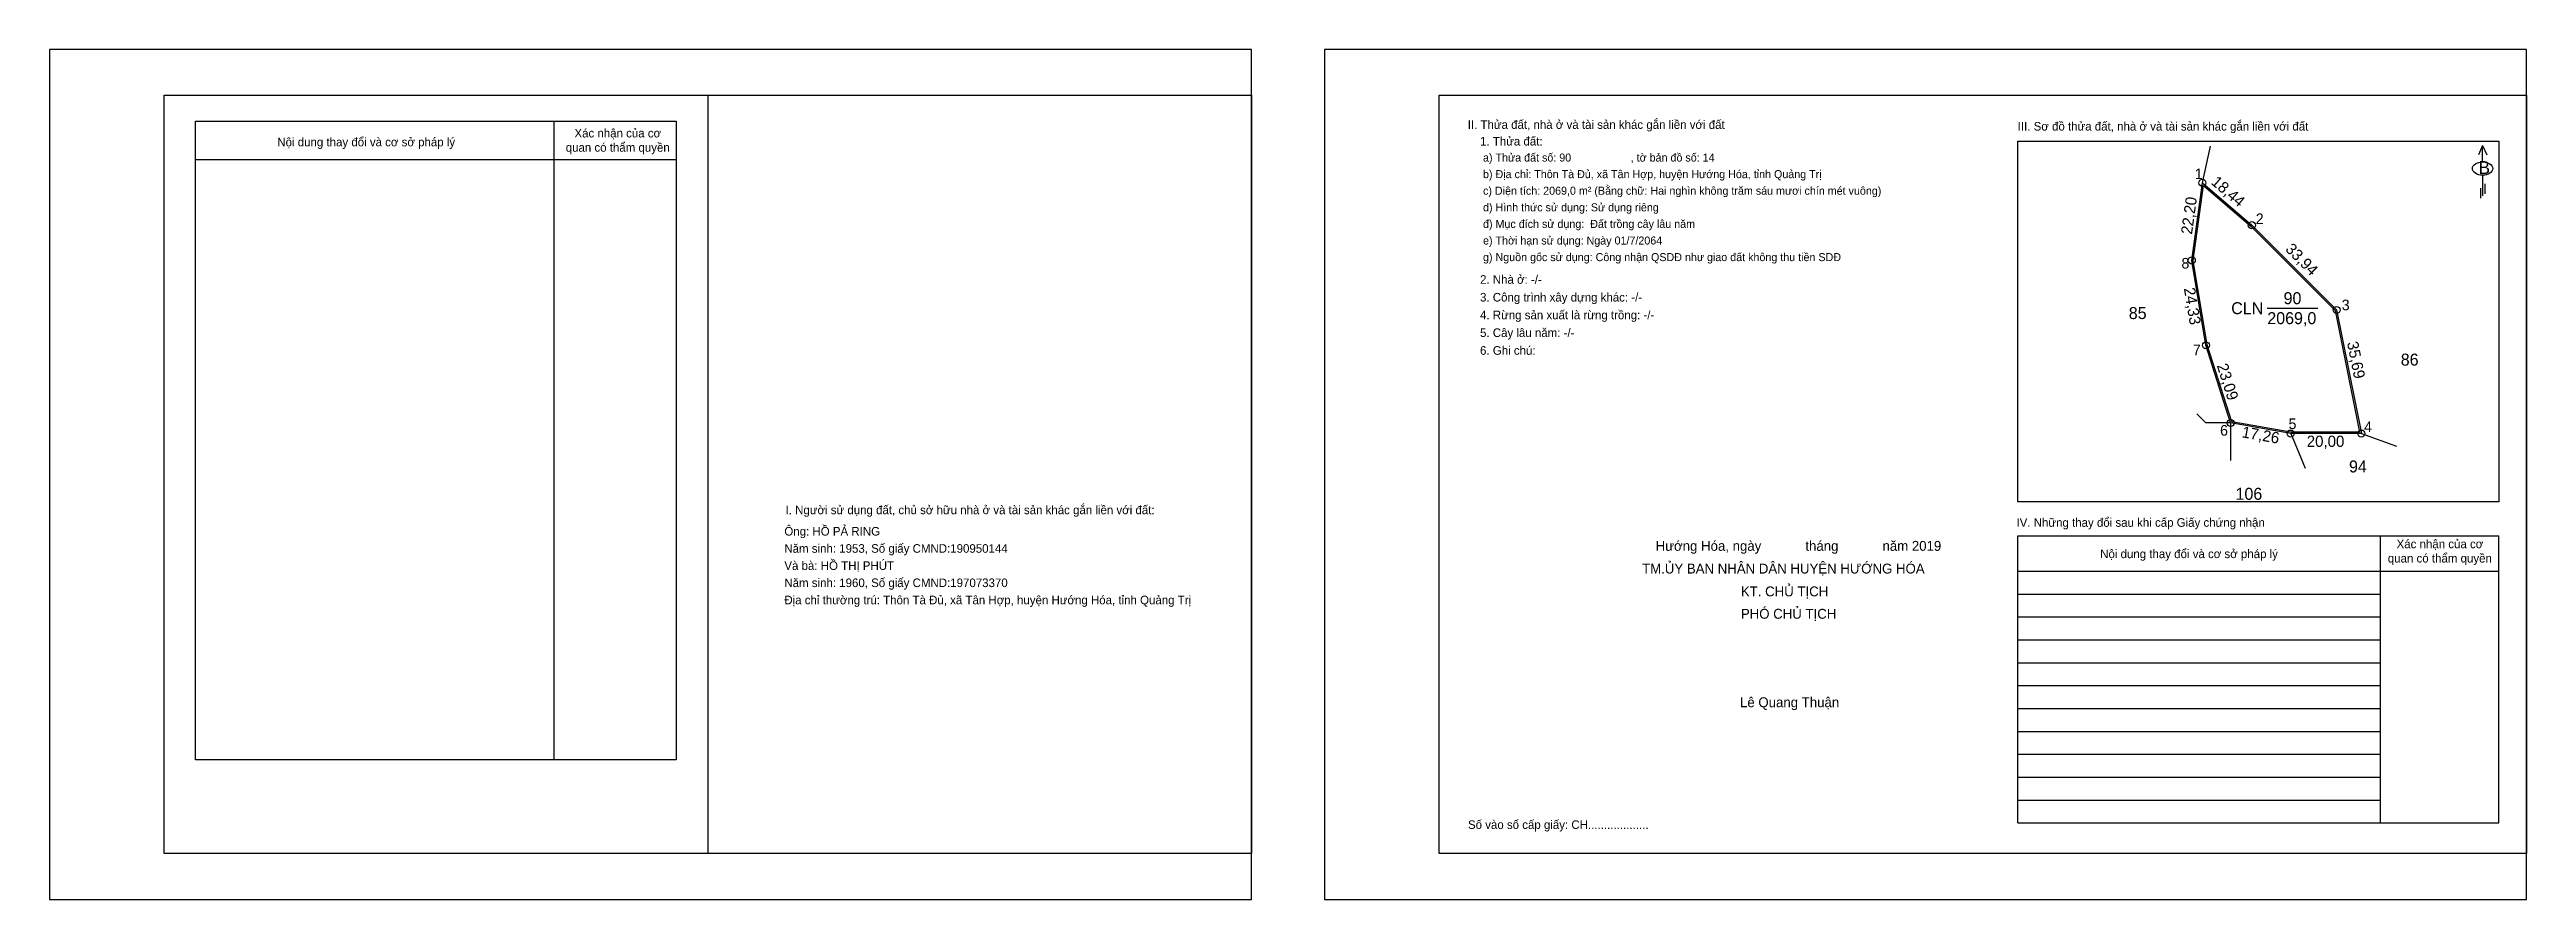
# Model space of a CAD drawing. Extents: x 553350 to 554052, y 1840215 to 1840456.
import ezdxf

# ---------------------------------------------------------------- set-up
doc = ezdxf.new("R2010")
doc.units = 0
for name, color, linetype in [('CanhThua', 7, 'Continuous'), ('ChieuDaiCanhThua', 7, 'Continuous'), ('Khung', 7, 'Continuous'), ('KhungInTrang1', 7, 'Continuous'), ('KhungInTrang2', 7, 'Continuous'), ('Level 2', 7, 'Continuous'), ('MocDinhThua', 7, 'Continuous'), ('NhanDiaChinhThua', 7, 'Continuous'), ('NhanTuCan', 7, 'Continuous'), ('ON', 7, 'Continuous'), ('RauThua', 7, 'Continuous'), ('SoHieuDinhThua', 7, 'Continuous'), ('Template', 7, 'Continuous'), ('ThongTin', 7, 'Continuous')]:
    doc.layers.add(name, color=color, linetype=linetype)

msp = doc.modelspace()

# ---------------------------------------------------------------- linework, layer by layer
at = {"layer": 'CanhThua'}
for p, q in [((553957, 1840396), (553960, 1840418)), ((553960, 1840418), (553974, 1840406)), ((553974, 1840406), (553998, 1840382)), ((553961, 1840372), (553957, 1840396)), ((553998, 1840382), (554005, 1840347)), ((553968, 1840350), (553961, 1840372)), ((553985, 1840347), (553968, 1840350)), ((554005, 1840347), (553985, 1840347))]:
    msp.add_line(p, q, dxfattribs=at)
at = {"layer": 'Khung'}
for p, q in [((553743.89, 1840442.76), (554051.75, 1840442.76)), ((553743.89, 1840228.07), (553743.89, 1840442.76)), ((553907.78, 1840327.65), (553907.78, 1840429.82)), ((553907.78, 1840429.82), (554043.89, 1840429.82)), ((554043.89, 1840429.82), (554043.89, 1840327.65)), ((554043.89, 1840327.65), (553907.78, 1840327.65))]:
    msp.add_line(p, q, dxfattribs=at)
msp.add_lwpolyline([(553690.75, 1840228.08), (553382.9, 1840228.08), (553382.9, 1840442.77), (553690.75, 1840442.77)], close=True, dxfattribs=at)
for points in [[(553536.83, 1840442.77), (553536.83, 1840228.08)], [(554051.75, 1840442.76), (554051.75, 1840228.07), (553743.89, 1840228.07)]]:
    msp.add_lwpolyline(points, dxfattribs=at)
at = {"layer": 'KhungInTrang1'}
msp.add_lwpolyline([(553350.49, 1840455.72), (553350.49, 1840215.11), (553690.75, 1840215.11), (553690.75, 1840455.72)], close=True, dxfattribs=at)
at = {"layer": 'KhungInTrang2'}
msp.add_lwpolyline([(553711.49, 1840455.72), (553711.49, 1840215.11), (554051.75, 1840215.11), (554051.75, 1840455.72)], close=True, dxfattribs=at)
at = {"layer": 'Level 2'}
msp.add_lwpolyline([(554004.51, 1840347.4), (553985.04, 1840347.4), (553968.31, 1840350.35), (553961.39, 1840372.09), (553957.4, 1840396.01), (553960.3, 1840417.22), (553973.73, 1840405.71), (553997.63, 1840381.8)], close=True, dxfattribs=at)
at = {"layer": 'MocDinhThua'}
for centre in [(553960, 1840418), (553974, 1840406), (553957, 1840396), (553998, 1840382), (553961, 1840372), (553968, 1840350), (553985, 1840347), (554005, 1840347)]:
    msp.add_circle(centre, 1, dxfattribs=at)
at = {"layer": 'NhanDiaChinhThua'}
msp.add_line((553978.38, 1840382.5), (553992.64, 1840382.5), dxfattribs=at)
at = {"layer": 'ON'}
for p, q in [((553391.81, 1840435.46), (553527.91, 1840435.46)), ((553391.81, 1840254.63), (553391.81, 1840435.46)), ((553527.91, 1840435.46), (553527.91, 1840254.63)), ((553391.81, 1840424.62), (553527.91, 1840424.62)), ((553907.78, 1840318.06), (554043.89, 1840318.06)), ((554010.3, 1840318.06), (554010.3, 1840236.79)), ((553907.78, 1840308.05), (554043.89, 1840308.05)), ((553907.78, 1840301.57), (554010.3, 1840301.57)), ((553907.78, 1840295.09), (554010.3, 1840295.09)), ((553907.78, 1840288.61), (554010.3, 1840288.61)), ((553907.78, 1840282.13), (554010.3, 1840282.13)), ((553907.78, 1840275.65), (554010.3, 1840275.65)), ((553907.78, 1840269.16), (554010.3, 1840269.16)), ((553907.78, 1840262.68), (554010.3, 1840262.68)), ((553907.78, 1840256.2), (554010.3, 1840256.2)), ((553907.78, 1840249.72), (554010.3, 1840249.72)), ((553907.78, 1840243.24), (554010.3, 1840243.24))]:
    msp.add_line(p, q, dxfattribs=at)
for points in [[(553493.3, 1840435.46), (553493.3, 1840254.63)], [(553907.78, 1840236.79), (553907.78, 1840318.06)], [(554043.89, 1840236.79), (554043.89, 1840318.06)], [(553527.91, 1840254.63), (553391.81, 1840254.63)]]:
    msp.add_lwpolyline(points, dxfattribs=at)
at = {"layer": 'RauThua'}
for p, q in [((553960, 1840418), (553962.26, 1840428.36)), ((553961, 1840350), (553958.45, 1840352.55)), ((553968, 1840350), (553961, 1840350)), ((553968, 1840350), (553968, 1840339.4)), ((553985, 1840347), (553989.08, 1840337.22)), ((554005, 1840347), (554015, 1840343.47))]:
    msp.add_line(p, q, dxfattribs=at)
at = {"layer": 'Template'}
for p, q in [((554039.32, 1840428.51), (554038.14, 1840425.93)), ((554039.32, 1840423.93), (554039.32, 1840428.51)), ((554039.32, 1840428.51), (554040.5, 1840425.93)), ((554038.73, 1840416.51), (554038.73, 1840413.69)), ((554039.34, 1840420.13), (554039.34, 1840414.35)), ((554040, 1840417.71), (554040, 1840414.89)), ((553907.78, 1840236.79), (554043.89, 1840236.79))]:
    msp.add_line(p, q, dxfattribs=at)
msp.add_ellipse((554039.34, 1840422.02), major_axis=(2.88, 0), ratio=0.655849, dxfattribs=at)

# ---------------------------------------------------------------- texts
at = {"layer": 'ChieuDaiCanhThua'}
for s, rotation, p in [('18,44', 319.39871, (553962.24, 1840417.84)), ('22,20', 82.23483, (553957.05, 1840403.24)), ('33,94', 315, (553983.27, 1840398.98)), ('24,33', 279.46232, (553954.74, 1840388.09)), ('35,69', 281.30993, (554000.93, 1840372.74)), ('23,09', 287.65012, (553964.05, 1840366.26)), ('17,26', 349.99202, (553971, 1840345.97))]:
    msp.add_text(s, height=3.18, rotation=rotation, dxfattribs=at).set_placement(p)
msp.add_text('20,00', height=3.18, dxfattribs=at).set_placement((553989.55, 1840343.23))
at = {"layer": 'NhanDiaChinhThua'}
for s, p in [('CLN', (553968.16, 1840380.8)), ('2069,0', (553978.38, 1840377.98)), ('90', (553982.99, 1840383.63))]:
    msp.add_text(s, height=3.392, dxfattribs=at).set_placement(p)
at = {"layer": 'NhanTuCan'}
for s, p in [('85', (553939.16, 1840379.42)), ('86', (554016.16, 1840366.24)), ('94', (554001.51, 1840336)), ('106', (553969.38, 1840328.25))]:
    msp.add_text(s, height=3.392, dxfattribs=at).set_placement(p)
at = {"layer": 'ON'}
for s, height, p in [('Nội dung thay đổi và cơ sở pháp lý', 2.4305, (553414.98, 1840428.32)), ('Xác nhận của cơ ', 2.4305, (553499.1, 1840430.84)), ('quan có thẩm quyền', 2.4305, (553496.63, 1840426.79)), ('I. Người sử dụng đất, chủ sở hữu nhà ở và tài sản khác gắn liền với đất:', 2.4305, (553558.87, 1840324.17)), ('IV. Những thay đổi sau khi cấp Giấy chứng nhận', 2.4305, (553907.37, 1840320.61)), ('Nội dung thay đổi và cơ sở pháp lý', 2.4305, (553931.06, 1840311.74)), ('quan có thẩm quyền', 2.4305, (554012.5, 1840310.49)), ('Xác nhận của cơ ', 2.4305, (554014.98, 1840314.54)), ('Lê Quang Thuận', 2.798, (553829.09, 1840269.54))]:
    msp.add_text(s, height=height, dxfattribs=at).set_placement(p)
at = {"layer": 'SoHieuDinhThua'}
for s, p in [('1', (553957.85, 1840419.04)), ('2', (553975.11, 1840406.31)), ('8', (553954.08, 1840393.72)), ('3', (553999.47, 1840381.92)), ('7', (553957.29, 1840369.17)), ('6', (553965.01, 1840346.41)), ('5', (553984.4, 1840348.27)), ('4', (554005.77, 1840347.42))]:
    msp.add_text(s, height=3, dxfattribs=at).set_placement(p)
at = {"layer": 'Template'}
for s, height, p in [('II. Thửa đất, nhà ở và tài sản khác gắn liền với đất', 2.4305, (553752.01, 1840433.26)), ('III. Sơ đồ thửa đất, nhà ở và tài sản khác gắn liền với đất', 2.4305, (553907.71, 1840432.78)), ('B', 3.65, (554038.18, 1840420.48)), ('Hướng Hóa, ngày            tháng            năm 2019', 2.798, (553805.2, 1840313.81)), ('TM.ỦY BAN NHÂN DÂN HUYỆN HƯỚNG HÓA', 2.798, (553801.37, 1840307.38)), ('KT. CHỦ TỊCH', 2.798, (553829.34, 1840300.92)), ('PHÓ CHỦ TỊCH', 2.798, (553829.34, 1840294.58)), ('Số vào sổ cấp giấy: CH...................', 2.4305, (553752.08, 1840235.07))]:
    msp.add_text(s, height=height, dxfattribs=at).set_placement(p)
at = {"layer": 'ThongTin'}
for s, height, p in [('1. Thửa đất: ', 2.4305, (553755.49, 1840428.55)), (' a) Thửa đất số: 90                    , tờ bản đồ số: 14', 2.2684, (553755.49, 1840424.01)), (' c) Diện tích: 2069,0 m² (Bằng chữ: Hai nghìn không trăm sáu mươi chín mét vuông)', 2.2684, (553755.49, 1840414.62)), (' b) Địa chỉ: Thôn Tà Đủ, xã Tân Hợp, huyện Hướng Hóa, tỉnh Quảng Trị', 2.2684, (553755.49, 1840419.31)), (' d) Hình thức sử dụng: Sử dụng riêng', 2.2684, (553755.49, 1840409.92)), (' đ) Mục đích sử dụng:  Đất trồng cây lâu năm', 2.2684, (553755.49, 1840405.22)), (' e) Thời hạn sử dụng: Ngày 01/7/2064', 2.2684, (553755.49, 1840400.52)), (' g) Nguồn gốc sử dụng: Công nhận QSDĐ như giao đất không thu tiền SDĐ', 2.2684, (553755.49, 1840395.82)), ('2. Nhà ở: -/-', 2.4305, (553755.49, 1840389.41)), ('4. Rừng sản xuất là rừng trồng: -/-', 2.4305, (553755.49, 1840379.36)), ('3. Công trình xây dựng khác: -/-', 2.4305, (553755.49, 1840384.38)), ('5. Cây lâu năm: -/-', 2.4305, (553755.49, 1840374.34)), ('6. Ghi chú:', 2.4305, (553755.49, 1840369.31)), ('Ông: HỒ PẢ RING', 2.4305, (553558.53, 1840318.12)), ('Và bà: HỒ THỊ PHÚT', 2.4305, (553558.53, 1840308.4)), ('Năm sinh: 1953, Số giấy CMND:190950144', 2.4305, (553558.53, 1840313.26)), ('Năm sinh: 1960, Số giấy CMND:197073370', 2.4305, (553558.53, 1840303.54)), ('Địa chỉ thường trú: Thôn Tà Đủ, xã Tân Hợp, huyện Hướng Hóa, tỉnh Quảng Trị', 2.4305, (553558.53, 1840298.67))]:
    msp.add_text(s, height=height, dxfattribs=at).set_placement(p)

doc.saveas('drawing.dxf')
